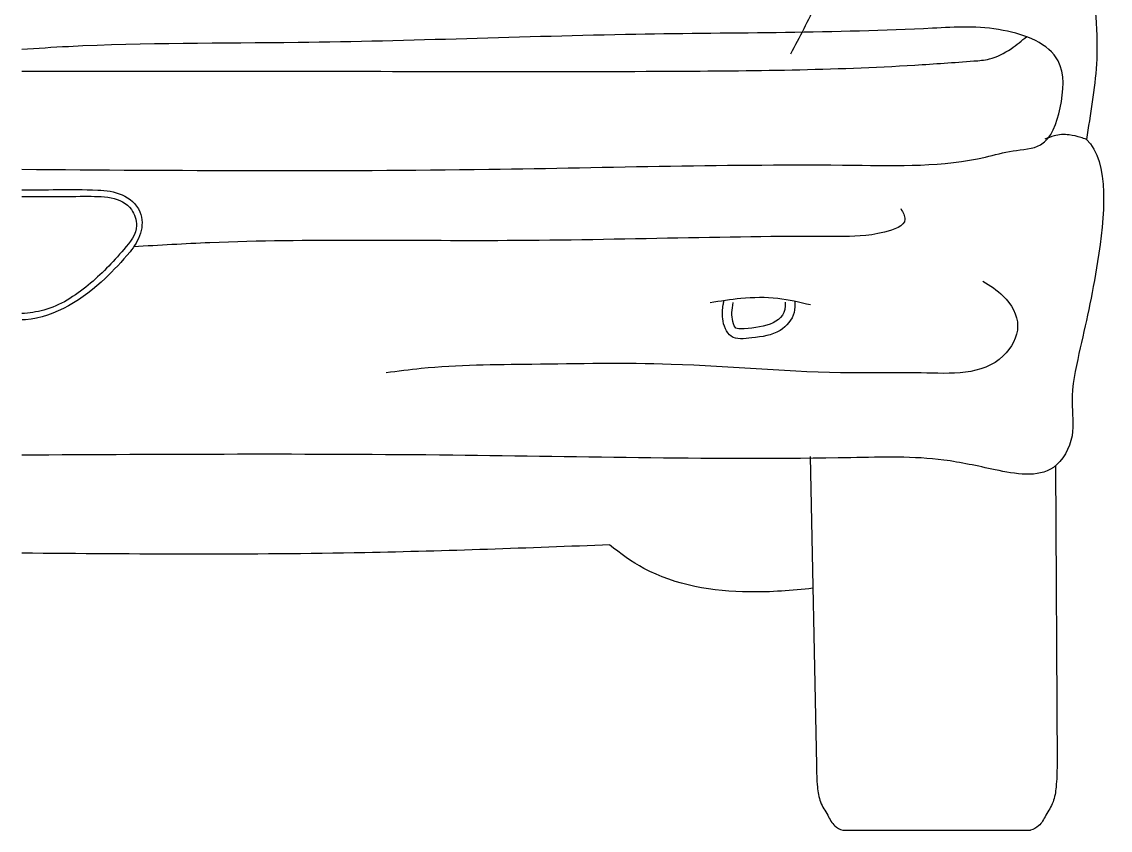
# Model space of a CAD drawing. Extents: x -11.06 to -9.03, y 5.45 to 7.1.
# Drawn here: x -10.04 to -9.137, y 5.453 to 6.124 of the extents above; entities that cross this region are included whole.
import ezdxf

# ---------------------------------------------------------------- set-up
doc = ezdxf.new("R2010")
doc.units = 0
doc.layers.add('206', color=7, linetype='CONTINUOUS')

msp = doc.modelspace()

# ---------------------------------------------------------------- linework, layer by layer
at = {"layer": '206'}
for p, q in [((-9.38597, 5.76297), (-9.38091, 5.50687)), ((-9.18253, 5.75538), (-9.18115, 5.50687)), ((-9.35893, 5.45288), (-9.20312, 5.45288))]:
    msp.add_line(p, q, dxfattribs=at)
for points, knots in [([(-10.0402, 6.8897), (-9.96911, 6.89039), (-9.84864, 6.89126), (-9.68819, 6.87786), (-9.56517, 6.87943), (-9.45012, 6.83001), (-9.37968, 6.70455), (-9.30156, 6.57509), (-9.26676, 6.47115), (-9.23902, 6.41857), (-9.21067, 6.40847), (-9.19909, 6.34351), (-9.1675, 6.25941), (-9.15144, 6.16776), (-9.14646, 6.08957), (-9.15271, 6.05225), (-9.15647, 6.02885), (-9.15688, 6.0263)], [0.008634, 0.008634, 0.008634, 0.008634, 0.181303, 0.3013, 0.39993, 0.479009, 0.589575, 0.727068, 0.836337, 0.849545, 0.861929, 0.904502, 0.983167, 1.084001, 1.116534, 1.165757, 1.171776, 1.171776, 1.171776, 1.171776]), ([(-9.40223, 6.09736), (-9.39474, 6.11123), (-9.37597, 6.14602), (-9.3525, 6.22739), (-9.34461, 6.31015), (-9.34769, 6.39046), (-9.35399, 6.42569), (-9.35782, 6.44706)], [0, 0, 0, 0, 0.045743, 0.1146878, 0.2427275, 0.2832857, 0.3457691, 0.3457691, 0.3457691, 0.3457691]), ([(-10.0402, 6.00142), (-9.9108, 6.0005), (-9.68018, 5.99892), (-9.41592, 6.00713), (-9.26767, 6.00324), (-9.21833, 6.0177), (-9.18898, 6.0184), (-9.17635, 6.05369), (-9.1736, 6.10053), (-9.22999, 6.12176), (-9.3446, 6.11429), (-9.54315, 6.11531), (-9.7807, 6.10494), (-9.95097, 6.10661), (-10.02731, 6.10172), (-10.0402, 6.10085)], [0.004288, 0.004288, 0.004288, 0.004288, 0.318192, 0.563782, 0.652399, 0.671302, 0.690205, 0.717372, 0.747739, 0.789669, 0.837218, 1.036623, 1.263776, 1.418273, 1.449678, 1.449678, 1.449678, 1.449678]), ([(-10.0402, 6.08286), (-9.9632, 6.08291), (-9.78408, 6.083), (-9.53724, 6.08216), (-9.35051, 6.084), (-9.26235, 6.09044), (-9.23496, 6.09249), (-9.21992, 6.10036), (-9.21057, 6.10816), (-9.20634, 6.11169)], [0.0056165, 0.0056165, 0.0056165, 0.0056165, 0.1927638, 0.4409801, 0.6060651, 0.6457618, 0.6564063, 0.6723569, 0.6855554, 0.6855554, 0.6855554, 0.6855554]), ([(-9.15688, 6.0263), (-9.13709, 6.00806), (-9.14568, 5.92326), (-9.16014, 5.86184), (-9.17102, 5.81244), (-9.16538, 5.77939), (-9.18582, 5.74271), (-9.23239, 5.75175), (-9.28534, 5.76377), (-9.43827, 5.75934), (-9.69106, 5.76599), (-9.92077, 5.76483), (-10.0402, 5.76417)], [0.0279083, 0.0279083, 0.0279083, 0.0279083, 0.1030996, 0.1638216, 0.1954443, 0.2173348, 0.2412085, 0.2803672, 0.3153628, 0.3779863, 0.6456227, 0.9353967, 0.9353967, 0.9353967, 0.9353967]), ([(-9.15688, 6.0263), (-9.15839, 6.02682), (-9.16306, 6.02843), (-9.17194, 6.03059), (-9.18245, 6.03025), (-9.18884, 6.02746), (-9.19136, 6.02637)], [0, 0, 0, 0, 0.00478662, 0.01474896, 0.02729316, 0.03543671, 0.03543671, 0.03543671, 0.03543671]), ([(-10.0402, 5.98427), (-10.02073, 5.98426), (-10.0007, 5.98516), (-9.96363, 5.98372), (-9.94842, 5.98015), (-9.93714, 5.95469), (-9.94338, 5.94129), (-9.95726, 5.92481), (-9.96384, 5.91767), (-9.98874, 5.89387), (-10.01232, 5.87882), (-10.03799, 5.87652), (-10.03891, 5.87645), (-10.03984, 5.87638)], [0.0078414, 0.0078414, 0.0078414, 0.0078414, 0.0575002, 0.0575002, 0.085979, 0.085979, 0.1092566, 0.1092566, 0.1325341, 0.1325341, 0.1908557, 0.1908557, 0.1930376, 0.1930376, 0.1930376, 0.1930376]), ([(-10.0402, 5.97894), (-10.02386, 5.97893), (-9.99401, 5.97895), (-9.9518, 5.97925), (-9.94196, 5.95131), (-9.96024, 5.92885), (-9.98378, 5.90433), (-10.01397, 5.88454), (-10.03402, 5.88215), (-10.0402, 5.88169)], [0.0078414, 0.0078414, 0.0078414, 0.0078414, 0.0495181, 0.0823767, 0.093183, 0.1107767, 0.1440204, 0.1780649, 0.1930376, 0.1930376, 0.1930376, 0.1930376]), ([(-9.31085, 5.96878), (-9.3091, 5.96564), (-9.30355, 5.95572), (-9.3335, 5.9455), (-9.43205, 5.94667), (-9.63131, 5.93953), (-9.82287, 5.94438), (-9.92617, 5.93834), (-9.94727, 5.93709)], [0, 0, 0, 0, 0.0074157, 0.0234841, 0.0539292, 0.2772138, 0.4770569, 0.528351, 0.528351, 0.528351, 0.528351]), ([(-9.24282, 5.90858), (-9.23688, 5.90496), (-9.22335, 5.89668), (-9.20861, 5.87148), (-9.23295, 5.82904), (-9.29165, 5.83363), (-9.38117, 5.83081), (-9.49026, 5.84187), (-9.60898, 5.83932), (-9.68811, 5.83906), (-9.72815, 5.83374), (-9.73778, 5.83246)], [0, 0, 0, 0, 0.0207555, 0.0473584, 0.0739613, 0.1433418, 0.2011721, 0.3510048, 0.4666654, 0.5585764, 0.5876906, 0.5876906, 0.5876906, 0.5876906]), ([(-9.46903, 5.89088), (-9.46056, 5.89225), (-9.442, 5.89523), (-9.41372, 5.89574), (-9.39472, 5.89125), (-9.38569, 5.88911)], [0, 0, 0, 0, 0.02573873, 0.05635476, 0.08404239, 0.08404239, 0.08404239, 0.08404239]), ([(-9.39892, 5.89177), (-9.39867, 5.88867), (-9.39864, 5.87922), (-9.41197, 5.8639), (-9.43143, 5.86204), (-9.45318, 5.85904), (-9.45961, 5.87616), (-9.45866, 5.88633), (-9.4578, 5.89127), (-9.4576, 5.89242)], [0.00375693, 0.00375693, 0.00375693, 0.00375693, 0.01165944, 0.02824898, 0.0501845, 0.06565681, 0.07962625, 0.08962874, 0.09265086, 0.09265086, 0.09265086, 0.09265086]), ([(-9.40676, 5.89108), (-9.40537, 5.87376), (-9.42352, 5.87032), (-9.44799, 5.86856), (-9.44858, 5.86925), (-9.45151, 5.87992), (-9.45098, 5.88474), (-9.44986, 5.8909)], [0.00375693, 0.00375693, 0.00375693, 0.00375693, 0.05500474, 0.05500474, 0.0759135, 0.0759135, 0.09265086, 0.09265086, 0.09265086, 0.09265086]), ([(-9.55214, 5.68974), (-9.61992, 5.68715), (-9.78255, 5.68094), (-9.94528, 5.68195), (-10.0402, 5.68284)], [0, 0, 0, 0, 0.1648513, 0.3955461, 0.3955461, 0.3955461, 0.3955461]), ([(-9.38381, 5.65369), (-9.40118, 5.65179), (-9.44844, 5.64816), (-9.50956, 5.65783), (-9.54342, 5.68248), (-9.55258, 5.68973)], [0.0235424, 0.0235424, 0.0235424, 0.0235424, 0.0661037, 0.1386913, 0.1664639, 0.1664639, 0.1664639, 0.1664639]), ([(-9.38091, 5.50687), (-9.38077, 5.50085), (-9.38053, 5.49063), (-9.37833, 5.47595), (-9.37164, 5.46609), (-9.36688, 5.45623), (-9.36141, 5.45372), (-9.35893, 5.45288)], [0, 0, 0, 0, 0.0140995, 0.02396038, 0.03382909, 0.04223821, 0.04840269, 0.04840269, 0.04840269, 0.04840269]), ([(-9.18115, 5.50687), (-9.18129, 5.50085), (-9.18152, 5.49063), (-9.18373, 5.47595), (-9.19041, 5.46609), (-9.19518, 5.45623), (-9.20064, 5.45372), (-9.20312, 5.45288)], [0, 0, 0, 0, 0.0140995, 0.02396038, 0.03382909, 0.04223821, 0.04840269, 0.04840269, 0.04840269, 0.04840269])]:
    msp.add_open_spline(points, degree=3, knots=knots, dxfattribs=at)

doc.saveas('drawing.dxf')
